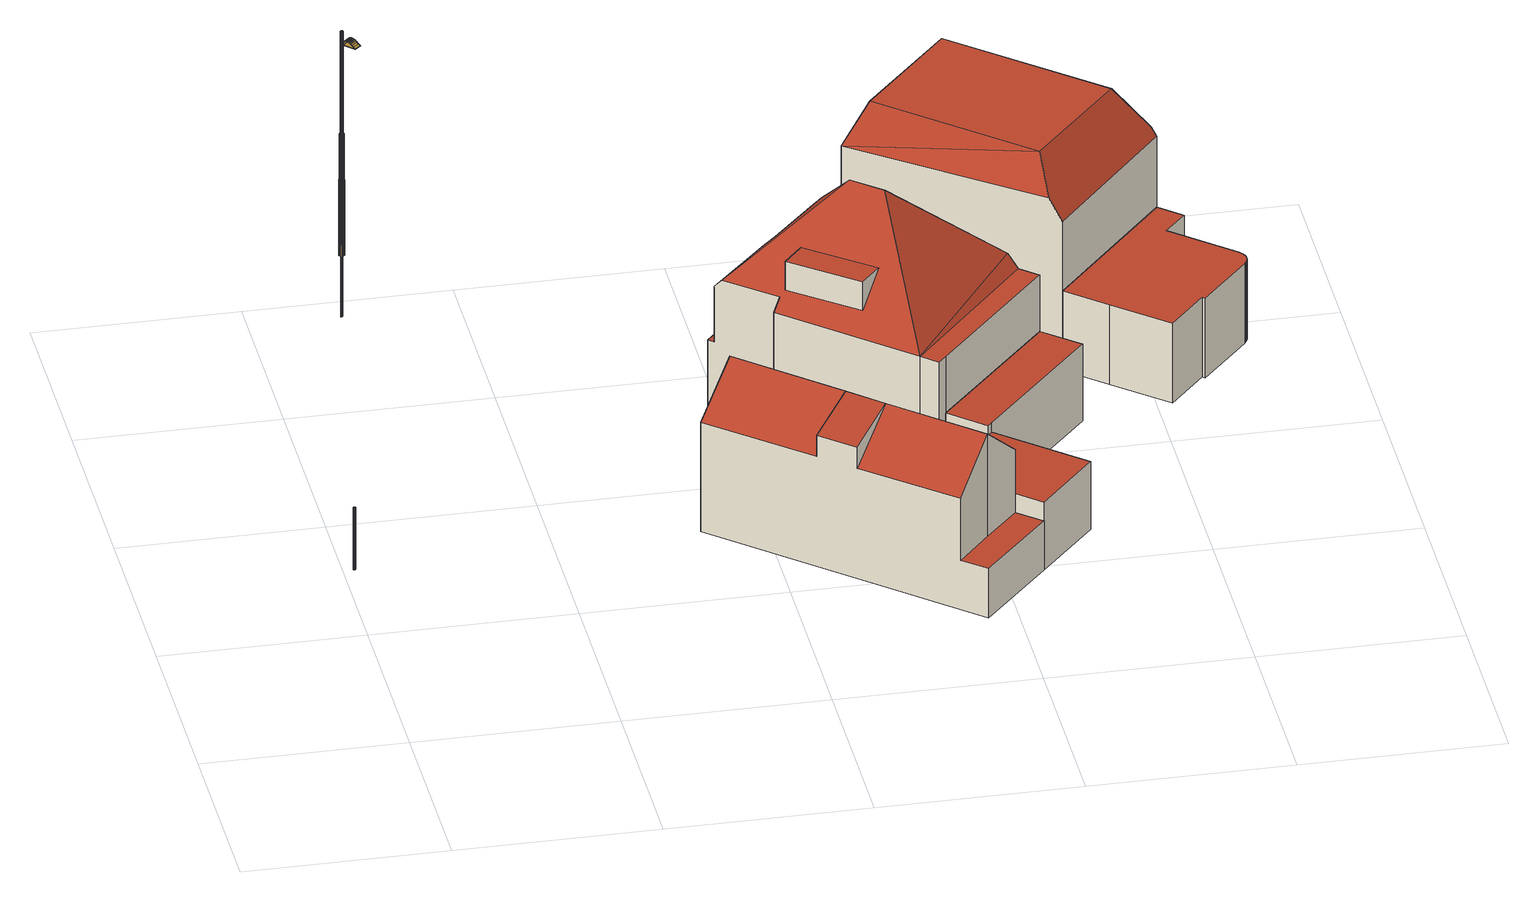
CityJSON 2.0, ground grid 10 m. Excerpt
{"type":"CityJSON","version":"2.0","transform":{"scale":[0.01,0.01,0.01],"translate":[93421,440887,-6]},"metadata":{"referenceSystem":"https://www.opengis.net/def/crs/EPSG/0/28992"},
"CityObjects":{
"cityfurniture1":{"type":"CityFurniture","attributes":{"Lichtpunttype":"Straatverlichting","Brondatum":"12-06-2019","Buurt_nummer":"62","Masttype":"TRAMMAST LPH 10M","Lamptype":"CPO-TW 140W KL.728","Buurtnaam":"Hillegersberg Noord","Nummer":"15","Uithoudertype":"UITHOUDER OV CONVERSIEMODEL","Geplaatst_op":"02-12-2010","Wijknummer":"6","Nivo":"0","Datum_laatste_mutatie":"07-06-2019","Straatnaam":"Straatweg","Thema":"Lichtmasten","Beheerobject":"71935/OVL-015","Armatuurtype":"4767 ARM SGS 453 1X CPO-TW 140W K EB OC FG EVSA VLAK GLAS LS-6","Objecthoogte":"10","Klasse":"Verbindingsweg 2-zijdig","Wijknaam":"Hillegersberg-Schiebroek"},"geometry":[{"type":"MultiSurface","lod":"2","boundaries":[[[0,1,2,3]],[[4,0,3,5]],[[6,4,5,7]],[[8,6,7,9]],[[10,8,9,11]],[[12,10,11,13]],[[14,12,13,15]],[[16,14,15,17]],[[18,16,17,19]],[[20,18,19,21]],[[22,20,21,23]],[[24,22,23,25]],[[26,24,25,27]],[[28,26,27,29]],[[30,28,29,31]],[[32,30,31,33]],[[34,32,33,35]],[[36,34,35,37]],[[38,36,37,39]],[[40,38,39,41]],[[42,40,41,43]],[[44,42,43,45]],[[46,44,45,47]],[[1,46,47,2]],[[46,1,0,4,6,8,10,12,14,16,18,20,22,24,26,28,30,32,34,36,38,40,42,44]]]}]},
"cityfurniture2":{"type":"CityFurniture","attributes":{"Lichtpunttype":"Straatverlichting","Brondatum":"12-06-2019","Buurt_nummer":"62","Masttype":"TRAMMAST LPH 10M","Lamptype":"CPO-TW 140W KL.728","Buurtnaam":"Hillegersberg Noord","Nummer":"14","Uithoudertype":"UITHOUDER OV CONVERSIEMODEL","Geplaatst_op":"02-12-2010","Wijknummer":"6","Nivo":"0","Datum_laatste_mutatie":"07-06-2019","Straatnaam":"Straatweg","Thema":"Lichtmasten","Beheerobject":"71935/OVL-014","Armatuurtype":"4767 ARM SGS 453 1X CPO-TW 140W K EB OC FG EVSA VLAK GLAS LS-6","Objecthoogte":"10","Klasse":"Verbindingsweg 2-zijdig","Wijknaam":"Hillegersberg-Schiebroek"},"geometry":[{"type":"MultiSurface","lod":"2","boundaries":[[[48,49,50,51]],[[52,48,51,53]],[[54,52,53,55]],[[56,54,55,57]],[[58,56,57,59]],[[60,58,59,61]],[[62,60,61,63]],[[64,62,63,65]],[[66,64,65,67]],[[68,66,67,69]],[[70,68,69,71]],[[72,70,71,73]],[[74,72,73,75]],[[76,74,75,77]],[[78,76,77,79]],[[80,78,79,81]],[[82,80,81,83]],[[84,82,83,85]],[[86,84,85,87]],[[88,86,87,89]],[[90,88,89,91]],[[49,90,91,50]],[[90,49,48,52,54,56,58,60,62,64,66,68,70,72,74,76,78,80,82,84,86,88]]]}]},
"cityfurniture3":{"type":"CityFurniture","attributes":{"Lichtpunttype":"Straatverlichting","Brondatum":"12-06-2019","Buurt_nummer":"62","Masttype":"TRAMMAST LPH 10M","Lamptype":"CPO-TW 140W KL.728","Buurtnaam":"Hillegersberg Noord","Nummer":"14","Uithoudertype":"UITHOUDER OV CONVERSIEMODEL","Geplaatst_op":"02-12-2010","Wijknummer":"6","Nivo":"0","Datum_laatste_mutatie":"07-06-2019","Straatnaam":"Straatweg","Thema":"Lichtmasten","Beheerobject":"71935/OVL-014","Armatuurtype":"4767 ARM SGS 453 1X CPO-TW 140W K EB OC FG EVSA VLAK GLAS LS-6","Objecthoogte":"10","Klasse":"Verbindingsweg 2-zijdig","Wijknaam":"Hillegersberg-Schiebroek"},"geometry":[{"type":"MultiSurface","lod":"2","boundaries":[[[92,93,94,95]],[[96,97,98,99]],[[100,101,102,103]],[[104,105,93,92]],[[106,107,108,109]],[[109,108,101,100]],[[95,94,97,96]],[[103,102,105,104]],[[110,100,103,111]],[[112,92,95,113]],[[114,115,116,117]],[[118,119,120,121]],[[122,123,124,125]],[[111,103,104,126]],[[127,128,115,114]],[[121,120,129,130]],[[126,104,92,112]],[[131,132,119,118]],[[133,96,99,134]],[[135,106,109,136]],[[137,138,123,122]],[[113,95,96,133]],[[136,109,100,110]],[[125,124,107,106]],[[139,140,138,137]],[[141,142,128,127]],[[130,129,142,141]],[[134,99,132,131]],[[115,143,144,116]],[[99,98,145,132]],[[146,147,148,149]],[[150,151,147,146]],[[120,152,153,129]],[[154,155,151,150]],[[156,157,155,154]],[[158,159,157,156]],[[142,160,161,128]],[[129,153,160,142]],[[128,161,143,115]],[[162,163,140,139]],[[149,148,163,162]],[[119,164,152,120]],[[116,144,159,158]],[[132,145,164,119]],[[165,166,167,168]],[[169,170,171,172]],[[173,174,175,176]],[[177,178,179,180]],[[181,182,183,184]],[[184,183,185,186]],[[172,171,187,188]],[[189,190,170,169]],[[191,192,193,194]],[[176,175,195,196]],[[186,185,166,165]],[[197,198,190,189]],[[199,200,198,197]],[[180,179,200,199]],[[196,195,178,177]],[[201,202,174,173]],[[194,193,202,201]],[[166,203,204,167]],[[182,205,206,183]],[[207,208,209,210]],[[170,211,212,171]],[[213,214,215,216]],[[217,218,205,182]],[[179,219,220,200]],[[216,215,221,222]],[[223,224,225,226]],[[183,206,227,185]],[[185,227,203,166]],[[190,228,211,170]],[[210,209,192,191]],[[226,225,214,213]],[[178,229,219,179]],[[171,212,230,187]],[[231,232,208,207]],[[222,221,232,231]],[[200,220,233,198]],[[188,187,218,217]],[[198,233,228,190]],[[167,204,224,223]],[[234,235,236,237]],[[238,239,240,241]],[[242,243,244,245]],[[246,247,235,234]],[[245,244,239,238]],[[248,249,250,251]],[[237,236,243,242]],[[252,253,254,255]],[[255,254,249,248]],[[241,240,256,257]],[[251,250,247,246]],[[258,234,237,259]],[[184,252,255,181]],[[257,256,260,261]],[[262,238,241,263]],[[261,260,264,265]],[[266,267,268,269]],[[269,268,270,271]],[[272,273,274,275]],[[275,274,276,277]],[[277,276,278,279]],[[279,278,280,281]],[[281,280,282,283]],[[284,242,245,285]],[[271,270,253,252]],[[259,237,242,284]],[[286,251,246,287]],[[288,289,290,291]],[[265,264,289,288]],[[291,290,292,293]],[[293,292,294,295]],[[295,294,273,272]],[[283,282,296,297]],[[298,248,251,286]],[[287,246,234,258]],[[285,245,238,262]],[[297,296,267,266]],[[181,255,248,298]],[[299,281,283,300]],[[301,275,277,302]],[[303,257,261,304]],[[305,288,291,306]],[[259,189,169,258]],[[307,272,275,301]],[[302,277,279,308]],[[186,271,252,184]],[[304,261,265,309]],[[309,265,288,305]],[[310,293,295,311]],[[306,291,293,310]],[[168,266,269,165]],[[308,279,281,299]],[[263,241,257,303]],[[300,283,297,312]],[[258,169,172,287]],[[165,269,271,186]],[[312,297,266,168]],[[311,295,272,307]],[[287,172,188,286]],[[306,194,201,305]],[[302,222,231,301]],[[300,226,213,299]],[[310,191,194,306]],[[263,177,180,262]],[[309,173,176,304]],[[311,210,191,310]],[[284,197,189,259]],[[285,199,197,284]],[[312,223,226,300]],[[262,180,199,285]],[[303,196,177,263]],[[286,188,217,298]],[[305,201,173,309]],[[308,216,222,302]],[[301,231,207,307]],[[304,176,196,303]],[[298,217,182,181]],[[299,213,216,308]],[[168,167,223,312]],[[270,268,267,296,282,280,278,276,274,273,294,292,290,289,264,260,256,240,239,244,243,236,235,247,250,249,254,253]],[[208,313,314,209]],[[215,315,316,221]],[[214,317,315,215]],[[204,318,319,224]],[[193,320,321,202]],[[205,322,323,206]],[[175,324,325,195]],[[187,230,326,218]],[[225,327,317,214]],[[232,328,313,208]],[[218,326,322,205]],[[209,314,329,192]],[[203,330,318,204]],[[195,325,229,178]],[[221,316,328,232]],[[224,319,327,225]],[[174,331,324,175]],[[202,321,331,174]],[[192,329,320,193]],[[316,121,130,328]],[[315,118,121,316]],[[328,130,141,313]],[[206,323,332,227]],[[320,117,333,321]],[[314,127,114,329]],[[317,131,118,315]],[[325,334,335,229]],[[227,332,330,203]],[[219,336,337,220]],[[321,333,338,331]],[[212,339,135,230]],[[229,335,336,219]],[[313,141,127,314]],[[211,340,339,212]],[[228,341,340,211]],[[324,342,334,325]],[[329,114,117,320]],[[331,338,342,324]],[[220,337,343,233]],[[233,343,341,228]],[[327,134,131,317]],[[230,135,136,326]],[[322,110,111,323]],[[117,116,158,333]],[[338,156,154,342]],[[323,111,126,332]],[[339,125,106,135]],[[334,150,146,335]],[[318,113,133,319]],[[343,139,137,341]],[[336,149,162,337]],[[332,126,112,330]],[[342,154,150,334]],[[319,133,134,327]],[[326,136,110,322]],[[340,122,125,339]],[[341,137,122,340]],[[337,162,139,343]],[[330,112,113,318]],[[335,146,149,336]],[[333,158,156,338]],[[344,345,346,347]],[[348,349,350,351]],[[352,353,354]],[[347,346,355,356]],[[357,358,359]],[[360,361,362,363]],[[352,364,365,354]],[[366,367,368,369]],[[351,350,370,371]],[[363,362,349,348]],[[359,372,357]],[[373,374,367,366]],[[371,370,375,376]],[[377,378,379,380]],[[369,368,359,358]],[[381,382,383,384]],[[384,383,385,386]],[[386,385,378,377]],[[380,379,345,344]],[[376,375,374,373]],[[356,355,361,360]],[[387,388,389]],[[388,390,389]],[[388,391,390]],[[392,391,393,394,395,396,397,398,399,400,389,390],[401,402,388,387,403,404]],[[388,402,391]],[[391,392,390]],[[405,379,378,406]],[[407,345,379,405]],[[408,355,346,409]],[[410,361,355,408]],[[409,346,345,407]],[[411,362,361,410]],[[412,413,414,415]],[[416,417,418,354]],[[419,420,417,416]],[[421,422,423,424]],[[425,426,427,428]],[[422,425,428,423]],[[429,421,424,430]],[[307,207,210,311]],[[431,432,433,434]],[[435,436,437,438]],[[436,431,434,437]],[[439,440,441,442]],[[443,444,445,446]],[[447,439,442,448]],[[449,450,451,452]],[[453,443,446,454]],[[455,429,430,456]],[[457,428,458,459]],[[444,457,459,445]],[[460,461,462,463]],[[450,453,454,451]],[[461,447,448,462]],[[464,465,466,467]],[[440,464,467,441]],[[468,460,463,469]],[[428,427,470,458]],[[465,455,456,466]],[[471,472,473]],[[474,475,476]],[[477,478,479,480]],[[481,482,483,484]],[[482,485,486,483]],[[471,481,484,472]],[[487,488,489]],[[490,491,492,493]],[[494,495,496,497]],[[491,498,499,492]],[[500,501,502,503]],[[504,505,488]],[[506,507,508,509]],[[510,511,512,513]],[[485,494,497,486]],[[514,490,493,515]],[[511,487,489,512]],[[516,506,509,517]],[[495,510,513,496]],[[507,514,515,508]],[[501,518,519,502]],[[518,516,517,519]],[[520,521,522]],[[523,524,525,526]],[[527,528,529]],[[520,522,528]],[[530,477,480,531]],[[523,526,521]],[[524,530,531,525]],[[532,533,534]],[[531,480,425,535]],[[536,537,538]],[[539,540,533]],[[480,479,426,425]],[[432,541,542,433]],[[527,529,537]],[[476,543,544]],[[545,532,534,546]],[[536,538,547]],[[541,548,549,542]],[[548,545,546,549]],[[550,531,535,551]],[[539,550,551,540]],[[552,367,374,553]],[[554,368,367,552]],[[555,359,368,554]],[[365,372,359,555]],[[556,557,558,559]],[[401,398,396]],[[560,561,562]],[[389,400,399]],[[563,564,403,387]],[[564,563,557,556]],[[404,403,398]],[[387,389,399]],[[557,563,387,388]],[[393,391,402,401]],[[401,404,398]],[[396,395,394]],[[399,398,403,387]],[[401,394,393]],[[398,397,396]],[[560,562,401,404,556,559,565]],[[401,396,394]],[[566,567,420,419]],[[568,569,570,571]],[[572,382,573,574]],[[571,570,567,566]],[[574,573,569,568]],[[575,383,382,572]],[[406,378,385,576]],[[576,385,383,575]],[[577,578,579,580]],[[581,582,583,584]],[[585,586,587,588]],[[589,590,591,592]],[[593,594,595,596]],[[597,593,596,598]],[[599,600,601,602]],[[603,597,598,604]],[[586,603,604,587]],[[582,605,606,583]],[[590,577,580,591]],[[578,581,584,579]],[[607,589,592,608]],[[594,607,608,595]],[[599,602,609]],[[604,610,611,612]],[[613,609,614]],[[615,587,616,617]],[[618,491,619]],[[620,595,621,622]],[[587,604,612,616]],[[623,613,614,498]],[[624,625,626]],[[618,623,498,491]],[[627,619,628]],[[498,624,626,499]],[[595,627,628,621]],[[610,620,622,611]],[[629,630,631,632]],[[633,634,635,636]],[[637,638,639,640]],[[634,641,642,635]],[[643,644,645,646]],[[644,647,648,645]],[[649,629,632,581]],[[638,643,646,639]],[[647,650,651,648]],[[650,649,581,651]],[[652,637,640,653]],[[654,655,656,657]],[[658,654,657,659]],[[660,652,653,661]],[[641,660,661,642]],[[418,417,662]],[[663,567,570,664]],[[357,665,418,372]],[[662,665,418]],[[666,667,569]],[[573,382,381]],[[668,420,567,663]],[[662,417,420,668]],[[569,573,666]],[[381,666,573]],[[664,570,569,667]],[[352,669,353]],[[670,555,554,671]],[[365,555,670]],[[670,364,365]],[[553,374,375,672]],[[672,375,370,673]],[[674,350,349,675]],[[675,349,362,411]],[[673,370,350,674]],[[676,449,452,677]],[[462,678,679,680]],[[681,682,683]],[[678,442,684,679]],[[681,462,680,682]],[[442,676,677,684]],[[685,686,687,688]],[[689,690,691,692]],[[558,693,565,559]],[[694,695,696]],[[697,689,692,698]],[[556,404,403,564]],[[690,699,700,691]],[[701,685,688,474]],[[702,703,704,705]],[[703,697,698,704]],[[686,702,705,687]],[[699,706,707,700]],[[693,561,565]],[[706,694,696,707]],[[558,557,388,402,708,561,693]],[[560,565,561]],[[708,562,561]],[[562,708,401]],[[402,401,708]],[[709,575,572,710]],[[711,409,407,712]],[[713,576,575,709]],[[714,408,409,711]],[[715,410,408,714]],[[716,566,419,717]],[[718,571,566,716]],[[719,675,411,669]],[[720,674,675,719]],[[721,552,553,722]],[[723,672,673,724]],[[671,554,552,721]],[[717,419,416,353]],[[725,405,406,726]],[[712,407,405,725]],[[724,673,674,720]],[[710,572,574,727]],[[416,354,353]],[[727,574,568,728]],[[728,568,571,718]],[[669,411,410,715]],[[726,406,576,713]],[[722,553,672,723]],[[665,662,363]],[[363,348,351,371,376,373,366,369,358,665]],[[729,730,731,732]],[[732,731,413,412]],[[733,734,730,729]],[[415,735,736,733,729,732,412]],[[737,738,630,629]],[[739,740,741,742]],[[736,743,734,733]],[[735,744,743,736]],[[744,414,413,731,730,734,743]],[[745,746,747]],[[740,748,749,741]],[[415,414,744,735]],[[750,751,752,753]],[[754,737,629,649]],[[655,739,742,656]],[[751,745,747,752]],[[755,756,746]],[[748,750,753,749]],[[755,754,649,756]],[[667,381,384,386,377,380,344,347,356,360,363,662,668,663,664]],[[667,666,381]],[[352,364,670]],[[670,671,721,722,723,724,720,719,669,352]],[[665,358,357]],[[727,728,718,716,717,353,669,715,714,711,712,725,726,713,709,710]]]}]},
"building1":{"type":"Building","attributes":{"yearOfConstruction":1888,"statusOmschr":"Pand in gebruik","aantalBouwlagen":1},"address":[{"CountryName":"Nederland","LocalityName":"Rotterdam"}],"geometry":[{"type":"Solid","lod":"2","boundaries":[[[[757,758,759]],[[760,761,762]],[[763,764,765,766,767]],[[762,761,759,758,766,765,768,769,770,771]],[[772,769,768,773]],[[772,773,764,763,774,775]],[[774,776,777,775]],[[776,771,770,777]],[[757,767,766,758]],[[775,777,770,769,772]],[[776,774,763,767,757,760]],[[776,760,762,771]],[[757,759,761,760]],[[768,765,764,773]]]],"semantics":{"surfaces":[{"type":"WallSurface"},{"type":"RoofSurface"},{"type":"GroundSurface"}],"values":[[0,0,0,0,0,0,0,0,1,1,1,1,1,2]]}}]},
"building2":{"type":"Building","attributes":{"yearOfConstruction":1893,"statusOmschr":"Pand in gebruik","hoogste_bouwlaag":3,"aantalBouwlagen":5,"laagste_bouwlaag":1,"typeOmschr":"vrijstaand"},"address":[{"CountryName":"Nederland","LocalityName":"Rotterdam","ThoroughfareNumber":"258","ThoroughfareName":"Straatweg","PostalCode":"3054AN"}],"children":["building2-1"]},
"building2-1":{"type":"BuildingPart","parents":["building2"],"geometry":[{"type":"Solid","lod":"2","boundaries":[[[[778,779,780,781]],[[782,778,781,783]],[[784,782,783,785]],[[785,786,787,784]],[[788,789,790,791]],[[792,780,779,793]],[[794,795,796,797]],[[791,798,787,786,788]],[[798,794,797,787]],[[790,789,799,796,795]],[[799,800,801,796]],[[800,802,803,801]],[[802,792,793,803]],[[791,790,795,794,798]],[[796,801,803,793,779,778,782,784,787,797]],[[789,788,786,785,783,781,780,792,802,800,799]]]],"semantics":{"surfaces":[{"type":"WallSurface"},{"type":"ClosureSurface"},{"type":"RoofSurface"},{"type":"GroundSurface"}],"values":[[0,0,0,0,0,0,0,0,0,1,1,1,1,2,2,3]]}}]},
"building3":{"type":"Building","geometry":[{"type":"Solid","lod":"2","boundaries":[[[[804,805,806]],[[807,808,809]],[[805,809,808,806]],[[804,807,809,805]],[[810,790,789,811,812,813,814]],[[815,816,792,793,817]],[[811,818,819,812]],[[818,820,821,819]],[[821,820,822,823,824,825]],[[822,826,827,823]],[[828,829,830,827,826,816,815]],[[824,830,829,825]],[[795,831,832,801,796]],[[810,831,795,790]],[[832,833,803,801]],[[833,817,793,803]],[[814,813,833]],[[813,834,833]],[[789,790,795,796,799]],[[796,801,800,799]],[[803,793,792,802]],[[801,803,802,800]],[[819,821,825,829,828,835,812]],[[810,814,833,832,831]],[[823,827,830,824]],[[813,812,835,834]],[[834,835,828,815,817,833],[806,808,807,804]],[[789,799,800,802,792,816,826,822,820,818,811]]]],"semantics":{"surfaces":[{"type":"WallSurface"},{"type":"RoofSurface"},{"type":"ClosureSurface"},{"type":"GroundSurface"}],"values":[[0,0,0,1,0,0,0,0,0,0,0,0,0,0,0,0,1,1,2,2,2,2,1,1,1,1,1,3]]}}]},
"building4":{"type":"Building","attributes":{"yearOfConstruction":1892,"statusOmschr":"Pand in gebruik","hoogste_bouwlaag":2,"aantalBouwlagen":4,"laagste_bouwlaag":1,"typeOmschr":"vrijstaand"},"address":[{"CountryName":"Nederland","LocalityName":"Rotterdam","ThoroughfareNumber":"260","ThoroughfareName":"Straatweg","PostalCode":"3054AN"}],"children":["building4-1","building4-2"]},
"building4-1":{"type":"BuildingPart","parents":["building4"],"geometry":[{"type":"Solid","lod":"2","boundaries":[[[[836,837,838,839]],[[840,836,839,841]],[[842,840,841,843]],[[844,842,843,845]],[[846,844,845,847]],[[848,846,847,849]],[[850,848,849,851]],[[851,852,853,850]],[[852,854,855,853]],[[854,856,857,855]],[[856,858,859,857]],[[858,860,861,859]],[[860,862,863,861]],[[864,863,862,865]],[[865,866,867,864]],[[866,868,869,867]],[[837,870,871,838]],[[870,872,873,871]],[[868,873,872,869]],[[853,855,857,859,861,863,864,867,869,872,870,837,836,840,842,844,846,848,850]],[[852,851,849,847,845,843,841,839,838,871,873,868,866,865,862,860,858,856,854]]]],"semantics":{"surfaces":[{"type":"WallSurface"},{"type":"ClosureSurface"},{"type":"RoofSurface"},{"type":"GroundSurface"}],"values":[[0,0,0,0,0,0,0,0,0,0,0,0,0,0,0,0,0,0,1,2,3]]}}]},
"building4-2":{"type":"BuildingPart","parents":["building4"],"geometry":[{"type":"Solid","lod":"2","boundaries":[[[[874,875,876,877,873,872]],[[869,868,878,879,880]],[[878,881,882,879]],[[883,884,885,886]],[[884,887,888,885]],[[889,888,887,890]],[[882,881,883,886,891]],[[889,890,892,893,894]],[[892,877,876,893]],[[886,889,894,891]],[[880,874,872,869]],[[895,894,896]],[[894,893,896]],[[896,893,876]],[[895,891,894]],[[882,891,895]],[[875,897,876]],[[897,896,876]],[[869,872,873,868]],[[885,888,889,886]],[[879,882,895,898]],[[879,898,897,875,874,880]],[[898,895,896,897]],[[881,878,868,873,877,892,890,887,884,883]]]],"semantics":{"surfaces":[{"type":"WallSurface"},{"type":"RoofSurface"},{"type":"ClosureSurface"},{"type":"GroundSurface"}],"values":[[0,0,0,0,0,0,0,0,0,0,0,1,1,1,1,1,1,1,2,1,1,1,1,3]]}}]}
},
"vertices":[
[52,1600,385],[54,1601,385],[54,1601,52],[52,1600,52],[52,1599,385],[52,1599,52],[51,1598,385],[51,1598,52],[51,1597,385],[51,1597,52],[51,1596,385],[51,1596,52],[52,1594,385],[52,1594,52],[52,1593,385],[52,1593,52],[54,1593,385],[54,1593,52],[55,1592,385],[55,1592,52],[56,1592,385],[56,1592,52],[57,1592,385],[57,1592,52],[58,1593,385],[58,1593,52],[60,1593,385],[60,1593,52],[60,1594,385],[60,1594,52],[61,1596,385],[61,1596,52],[61,1597,385],[61,1597,52],[61,1598,385],[61,1598,52],[60,1599,385],[60,1599,52],[60,1600,385],[60,1600,52],[58,1601,385],[58,1601,52],[57,1602,385],[57,1602,52],[56,1602,385],[56,1602,52],[55,1602,385],[55,1602,52],
[441,3862,389],[443,3863,389],[443,3863,56],[441,3862,56],[440,3860,389],[440,3860,56],[440,3859,389],[440,3859,56],[440,3858,389],[440,3858,56],[441,3857,389],[441,3857,56],[441,3856,389],[441,3856,56],[443,3855,389],[443,3855,56],[444,3854,389],[444,3854,56],[445,3854,389],[445,3854,56],[446,3854,389],[446,3854,56],[447,3855,389],[447,3855,56],[449,3856,389],[449,3856,56],[449,3857,389],[449,3857,56],[450,3858,389],[450,3858,56],[450,3859,389],[450,3859,56],[450,3860,389],[450,3860,56],[449,3862,389],[449,3862,56],[447,3863,389],[447,3863,56],[446,3864,389],[446,3864,56],[445,3864,389],[445,3864,56],[444,3864,389],[444,3864,56],
[458,3854,449],[458,3854,389],[459,3857,389],[459,3857,449],[459,3860,449],[459,3860,389],[459,3863,389],[459,3863,449],[452,3847,449],[452,3847,389],[454,3849,389],[454,3849,449],[457,3851,449],[457,3851,389],[446,3845,449],[446,3845,389],[449,3846,389],[449,3846,449],[452,3847,789],[454,3849,789],[458,3854,789],[459,3857,789],[441,3873,789],[441,3873,449],[438,3872,449],[438,3872,789],[456,3869,789],[456,3869,449],[453,3871,449],[453,3871,789],[439,3846,449],[439,3846,389],[443,3845,389],[443,3845,449],[457,3851,789],[444,3874,789],[444,3874,449],[450,3873,449],[450,3873,789],[458,3866,789],[458,3866,449],[459,3860,789],[459,3863,789],[446,3845,789],[449,3846,789],[437,3848,449],[437,3848,389],[434,3850,449],[434,3850,389],[447,3874,789],[447,3874,449],[441,3873,389],[438,3872,389],[458,3866,389],[431,3859,449],[431,3859,389],[431,3856,389],[431,3856,449],[431,3862,449],[431,3862,389],[453,3871,389],[450,3873,389],[432,3865,449],[432,3865,389],[433,3868,449],[433,3868,389],[435,3870,449],[435,3870,389],[447,3874,389],[444,3874,389],[432,3853,449],[432,3853,389],[456,3869,389],[452,3856,1189],[452,3856,1049],[453,3858,1049],[453,3858,1189],[442,3852,1049],[441,3849,1039],[443,3849,1039],[444,3852,1049],[439,3864,1049],[436,3866,1039],[435,3863,1039],[438,3862,1049],[438,3859,1049],[434,3859,1039],[435,3856,1039],[438,3857,1049],[449,3853,1189],[449,3853,1049],[450,3854,1049],[450,3854,1189],[451,3855,1049],[451,3855,1189],[446,3849,1039],[446,3852,1049],[441,3853,1049],[439,3851,1039],[443,3867,1049],[442,3870,1039],[440,3869,1039],[442,3866,1049],[434,3861,1039],[438,3861,1049],[440,3854,1049],[437,3852,1039],[439,3856,1049],[436,3854,1039],[440,3865,1049],[438,3868,1039],[455,3855,1039],[456,3858,1039],[450,3850,1039],[452,3851,1039],[446,3867,1049],[447,3870,1039],[445,3870,1039],[445,3867,1049],[441,3849,799],[443,3849,799],[452,3863,1049],[455,3864,1039],[453,3866,1039],[451,3864,1049],[447,3852,1049],[448,3849,1039],[435,3856,799],[436,3854,799],[451,3868,1039],[450,3865,1049],[453,3860,1049],[456,3860,1039],[455,3862,1039],[453,3861,1049],[454,3853,1039],[439,3851,799],[434,3859,799],[446,3849,799],[448,3866,1049],[449,3869,1039],[437,3852,799],[443,3854,1194],[443,3854,1594],[442,3855,1594],[442,3855,1194],[440,3858,1194],[440,3858,1594],[439,3859,1594],[439,3859,1194],[441,3855,1194],[441,3855,1594],[440,3857,1594],[440,3857,1194],[444,3854,1194],[444,3854,1594],[447,3854,1194],[447,3854,1594],[445,3854,1594],[445,3854,1194],[449,3855,1194],[449,3855,1594],[448,3854,1594],[448,3854,1194],[440,3860,1594],[440,3860,1194],[442,3852,1189],[441,3853,1189],[440,3861,1594],[440,3861,1194],[438,3857,1189],[438,3859,1189],[441,3863,1594],[441,3863,1194],[451,3858,1194],[451,3858,1594],[451,3857,1594],[451,3857,1194],[450,3856,1594],[450,3856,1194],[446,3865,1194],[446,3865,1594],[447,3865,1594],[447,3865,1194],[449,3864,1594],[449,3864,1194],[450,3863,1594],[450,3863,1194],[450,3862,1594],[450,3862,1194],[451,3861,1594],[451,3861,1194],[440,3854,1189],[439,3856,1189],[446,3852,1189],[444,3852,1189],[441,3864,1194],[441,3864,1594],[442,3864,1594],[442,3864,1194],[444,3865,1594],[444,3865,1194],[445,3865,1594],[445,3865,1194],[451,3860,1594],[451,3860,1194],[447,3852,1189],[452,3863,1189],[453,3861,1189],[448,3866,1189],[450,3865,1189],[438,3861,1189],[438,3862,1189],[440,3865,1189],[442,3866,1189],[446,3867,1189],[451,3864,1189],[439,3864,1189],[443,3867,1189],[445,3867,1189],[453,3860,1189],[447,3870,799],[445,3870,799],[453,3866,799],[451,3868,799],[455,3864,799],[456,3858,799],[456,3860,799],[440,3869,799],[438,3868,799],[450,3850,799],[452,3851,799],[435,3863,799],[434,3861,799],[448,3849,799],[455,3862,799],[449,3869,799],[442,3870,799],[455,3855,799],[436,3866,799],[454,3853,799],[435,3870,789],[431,3862,789],[431,3859,789],[431,3856,789],[432,3853,789],[433,3868,789],[443,3845,789],[439,3846,789],[437,3848,789],[432,3865,789],[434,3850,789],[484,3851,1560],[483,3850,1561],[485,3848,1562],[486,3849,1561],[495,3840,1560],[495,3838,1561],[498,3835,1560],[498,3837,1559],[447,3831,1535],[447,3831,1536],[447,3832,1535],[487,3846,1562],[488,3847,1561],[522,3812,1535],[521,3813,1537],[522,3811,1537],[490,3845,1562],[490,3844,1562],[492,3841,1562],[492,3842,1561],[493,3784,1535],[496,3783,1535],[509,3825,1550],[509,3824,1550],[516,3817,1543],[516,3819,1544],[501,3832,1558],[501,3834,1557],[523,3810,1535],[506,3828,1553],[507,3826,1553],[504,3829,1556],[503,3831,1555],[481,3854,1558],[480,3853,1558],[482,3852,1560],[482,3852,1559],[479,3856,1554],[478,3856,1554],[478,3855,1556],[479,3856,1556],[479,3854,1557],[480,3855,1557],[479,3848,1535],[491,3841,1535],[477,3860,1535],[524,3812,1535],[524,3809,1535],[525,3810,1535],[496,3782,1535],[495,3781,1535],[494,3782,1535],[446,3830,1535],[446,3832,1535],[446,3833,1535],[474,3860,1535],[475,3861,1535],[494,3786,1535],[520,3812,1535],[459,3828,1535],[465,3815,1535],[454,3825,1560],[453,3827,1558],[456,3824,1561],[460,3820,1562],[458,3822,1562],[462,3817,1562],[465,3815,1562],[465,3820,1546],[486,3841,1546],[487,3840,1547],[466,3820,1547],[447,3832,1536],[475,3860,1536],[475,3860,1535],[447,3832,1544],[475,3859,1544],[483,3832,1562],[486,3829,1561],[486,3830,1561],[483,3833,1562],[488,3826,1560],[491,3823,1558],[492,3824,1558],[489,3827,1560],[480,3835,1562],[481,3835,1562],[468,3845,1556],[469,3844,1557],[469,3845,1557],[468,3846,1556],[466,3847,1553],[467,3846,1554],[468,3846,1554],[467,3847,1553],[471,3844,1559],[472,3843,1560],[473,3843,1560],[472,3845,1559],[481,3836,1562],[484,3833,1562],[484,3834,1562],[482,3836,1562],[470,3845,1557],[470,3846,1557],[475,3842,1561],[477,3840,1562],[478,3841,1562],[476,3843,1561],[479,3838,1562],[480,3839,1562],[478,3837,1562],[478,3838,1562],[487,3830,1561],[490,3828,1560],[487,3831,1561],[468,3847,1554],[469,3846,1556],[470,3847,1556],[469,3847,1554],[474,3841,1561],[476,3839,1562],[476,3840,1562],[474,3842,1561],[467,3848,1553],[468,3848,1553],[493,3825,1558],[466,3842,1557],[467,3842,1557],[466,3843,1556],[464,3844,1553],[465,3844,1554],[465,3845,1553],[486,3824,1560],[489,3821,1558],[490,3822,1558],[487,3825,1560],[467,3841,1559],[469,3839,1560],[469,3840,1560],[468,3841,1559],[470,3838,1561],[471,3838,1561],[482,3826,1561],[485,3823,1560],[483,3826,1561],[470,3834,1562],[472,3831,1562],[473,3832,1562],[471,3834,1562],[472,3836,1562],[474,3834,1562],[475,3834,1562],[473,3836,1562],[474,3829,1562],[475,3830,1562],[462,3842,1553],[463,3841,1554],[463,3842,1554],[462,3843,1553],[488,3820,1558],[488,3821,1558],[465,3839,1559],[467,3837,1560],[467,3838,1560],[466,3839,1559],[477,3831,1562],[479,3829,1562],[480,3829,1562],[477,3832,1562],[468,3836,1561],[469,3836,1561],[464,3840,1557],[465,3840,1557],[463,3841,1556],[464,3841,1556],[474,3837,1562],[476,3835,1562],[474,3838,1562],[478,3832,1562],[480,3830,1562],[481,3830,1562],[478,3833,1562],[470,3841,1560],[472,3839,1561],[471,3841,1560],[483,3827,1561],[484,3828,1561],[475,3838,1562],[477,3836,1562],[475,3839,1562],[485,3829,1561],[468,3843,1557],[469,3842,1559],[468,3844,1557],[479,3834,1562],[480,3834,1562],[470,3843,1559],[470,3844,1559],[466,3845,1554],[466,3846,1553],[473,3840,1561],[473,3841,1561],[467,3844,1556],[471,3842,1560],[472,3842,1560],[482,3831,1562],[482,3832,1562],[482,3797,1550],[479,3800,1553],[489,3790,1543],[494,3784,1537],[465,3815,1551],[492,3841,1551],[507,3825,1549],[481,3799,1549],[488,3792,1542],[515,3817,1541],[491,3789,1539],[479,3847,1551],[459,3828,1551],[485,3795,1546],[448,3832,1546],[475,3859,1546],[449,3831,1551],[476,3858,1551],[476,3858,1549],[448,3831,1549],[450,3829,1554],[477,3857,1553],[450,3830,1553],[451,3829,1556],[452,3828,1557],[472,3827,1562],[475,3824,1562],[475,3825,1562],[473,3827,1562],[477,3821,1561],[480,3819,1560],[481,3819,1560],[478,3822,1561],[459,3840,1553],[460,3839,1554],[461,3840,1554],[460,3840,1553],[468,3831,1562],[470,3829,1562],[470,3830,1562],[468,3832,1562],[463,3836,1559],[464,3835,1560],[465,3836,1560],[463,3837,1559],[462,3837,1557],[462,3838,1557],[481,3820,1560],[484,3817,1558],[485,3817,1558],[482,3820,1560],[461,3838,1556],[462,3839,1556],[483,3816,1558],[484,3816,1558],[466,3833,1561],[466,3834,1561],[479,3823,1561],[463,3839,1557],[464,3839,1557],[463,3840,1556],[476,3825,1562],[476,3826,1562],[461,3841,1553],[462,3841,1554],[461,3842,1553],[471,3830,1562],[469,3833,1562],[464,3837,1559],[466,3837,1560],[465,3838,1559],[473,3828,1562],[477,3827,1562],[480,3824,1561],[478,3827,1562],[467,3834,1561],[468,3835,1561],[479,3817,1560],[482,3814,1558],[483,3815,1558],[480,3818,1560],[458,3839,1553],[459,3838,1554],[460,3838,1554],[459,3839,1553],[463,3834,1560],[465,3832,1561],[465,3833,1561],[464,3834,1560],[460,3837,1556],[460,3838,1556],[467,3830,1562],[469,3828,1562],[469,3829,1562],[467,3831,1562],[471,3826,1562],[472,3826,1562],[476,3820,1561],[474,3823,1562],[474,3824,1562],[462,3835,1559],[462,3836,1559],[458,3837,1554],[459,3836,1556],[459,3837,1556],[459,3837,1554],[457,3838,1553],[458,3838,1553],[461,3836,1557],[461,3837,1557],[476,3860,1536],[477,3859,1547],[477,3858,1549],[476,3860,1535],[478,3857,1552],[477,3858,1551],[476,3859,1544],[464,3814,1561],[492,3785,1537],[486,3791,1544],[476,3803,1556],[473,3806,1558],[470,3809,1560],[468,3812,1561],[473,3844,1560],[474,3844,1560],[471,3846,1557],[472,3847,1557],[471,3848,1556],[469,3848,1554],[470,3849,1554],[469,3849,1553],[473,3846,1559],[464,3842,1554],[464,3842,1556],[465,3842,1556],[464,3843,1554],[469,3837,1561],[471,3835,1562],[472,3835,1562],[470,3837,1561],[511,3821,1546],[478,3828,1562],[481,3825,1561],[479,3828,1562],[468,3838,1560],[468,3839,1560],[473,3833,1562],[474,3833,1562],[463,3843,1553],[465,3841,1557],[466,3840,1559],[467,3840,1559],[466,3841,1557],[476,3830,1562],[476,3831,1562],[517,3814,1538],[451,3828,1556],[450,3828,1554],[457,3821,1561],[455,3823,1560],[452,3827,1557],[459,3819,1561],[461,3817,1562],[448,3830,1547],[447,3831,1544],[448,3830,1549],[466,3812,1560],[469,3809,1559],[480,3797,1550],[477,3800,1553],[475,3803,1555],[472,3806,1557],[454,3824,1559],[452,3826,1558],[449,3829,1553],[449,3830,1551],[463,3822,1546],[484,3843,1546],[485,3842,1545],[464,3821,1545],[463,3822,1548],[484,3843,1548],[465,3820,1549],[464,3821,1549],[478,3816,1560],[481,3813,1558],[460,3835,1557],[461,3834,1559],[461,3835,1559],[460,3836,1557],[485,3842,1549],[486,3841,1549],[468,3827,1562],[470,3825,1562],[468,3828,1562],[462,3833,1560],[463,3833,1560],[464,3831,1561],[465,3829,1562],[466,3830,1562],[464,3832,1561],[475,3819,1561],[472,3822,1562],[473,3823,1562],
[2225,821,1214],[2049,626,995],[2049,626,1109],[2387,674,1215],[2212,480,1111],[2212,480,997],[1928,1426,1002],[1928,1426,404],[1583,1041,404],[1583,1041,991],[1761,1240,1214],[2742,9,404],[2742,9,669],[2628,110,667],[2628,110,1002],[3078,386,669],[3078,386,404],[2962,491,1005],[2962,491,667],[2794,305,1217],[2794,305,667],
[1928,1426,769],[1846,1497,769],[1846,1497,403],[1928,1426,403],[3078,386,769],[3078,386,403],[3363,706,769],[3363,706,403],[2964,1061,403],[2964,1061,769],[3518,1682,403],[3346,1835,403],[3346,1835,818],[3518,1682,818],[2068,1740,403],[2068,1740,769],[2944,1038,818],[2772,1191,818],[2772,1191,769],[2944,1038,769],[2964,1061,818],[2772,1191,403],[2733,1147,403],[2733,1147,769],[2656,1215,403],[2656,1215,769],
[2543,1636,1368],[2447,1524,1368],[2447,1524,1215],[2229,1904,1359],[2133,1792,1206],[2133,1792,1359],[3346,1835,1121],[2468,2617,403],[2468,2617,1186],[3217,1950,1186],[3259,1913,1121],[2104,1780,1177],[2104,1780,403],[2068,1740,1121],[2400,2541,403],[2400,2541,1187],[2186,2302,403],[2186,2302,1191],[2111,2369,403],[2111,2369,831],[2145,2339,831],[2145,2339,1132],[1813,2035,403],[1813,2035,831],[1872,1984,1174],[1840,2012,1129],[1840,2012,831],[2772,1191,1121],[2733,1147,1121],[2656,1215,1121],[2623,1897,1626],[2484,2021,1626],
[4141,1969,830],[3960,1764,830],[3960,1764,401],[4141,1969,401],[4153,1959,830],[4153,1959,401],[4393,2230,830],[4393,2230,401],[4401,2241,830],[4401,2241,401],[4407,2254,830],[4407,2254,401],[4411,2267,830],[4411,2267,401],[4413,2281,830],[4413,2281,401],[4412,2295,401],[4412,2295,830],[4409,2309,401],[4409,2309,830],[4403,2321,401],[4403,2321,830],[4395,2333,401],[4395,2333,830],[4386,2343,401],[4386,2343,830],[4098,2598,401],[4098,2598,830],[4204,2719,830],[4204,2719,401],[4193,2729,401],[4193,2729,830],[4094,2817,401],[4094,2817,830],[3705,1987,830],[3705,1987,401],[3517,2155,830],[3517,2155,401],
[3517,2155,1202],[3460,2206,1309],[2627,2950,1253],[2627,2950,401],[4071,2837,401],[4071,2837,1253],[4094,2817,1210],[3209,3601,401],[3209,3601,1253],[3181,3569,401],[3067,3560,401],[3067,3560,729],[3181,3569,729],[2936,3416,401],[2936,3416,729],[2941,3304,729],[2941,3304,401],[3181,3569,1246],[2753,3092,401],[2753,3092,1253],[2941,3304,1253],[3204,3464,1467],[2766,2968,1467],[3450,2365,1467],[3888,2861,1467]
]}
